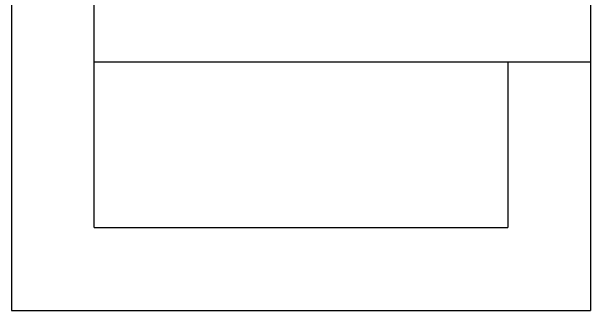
# Model space of a CAD drawing. Header units: millimetres. Extents: x -10022 to -9882, y 2919 to 3099.
# Drawn here: x -10022.1 to -9882.1, y 2919 to 2991.2 of the extents above; entities that cross this region are included whole.
import ezdxf

# ---------------------------------------------------------------- set-up
doc = ezdxf.new("R2010")
doc.units = ezdxf.units.MM
doc.header["$LTSCALE"] = 0.3

msp = doc.modelspace()

# ---------------------------------------------------------------- linework, layer by layer
for p, q in [((-10022.06, 3099.02), (-10022.06, 2919.02)), ((-9882.06, 3099.02), (-9882.06, 2919.02)), ((-10022.06, 2919.02), (-9882.06, 2919.02))]:
    msp.add_line(p, q)
at = {"ltscale": 10}
for p, q in [((-10002.06, 2979.02), (-10002.06, 3099.02)), ((-9882.06, 2979.02), (-10002.06, 2979.02)), ((-10002.06, 2939.02), (-10002.06, 2979.02)), ((-9902.06, 2979.02), (-9902.06, 2939.02)), ((-10002.06, 2939.02), (-9902.06, 2939.02))]:
    msp.add_line(p, q, dxfattribs=at)

doc.saveas('drawing.dxf')
